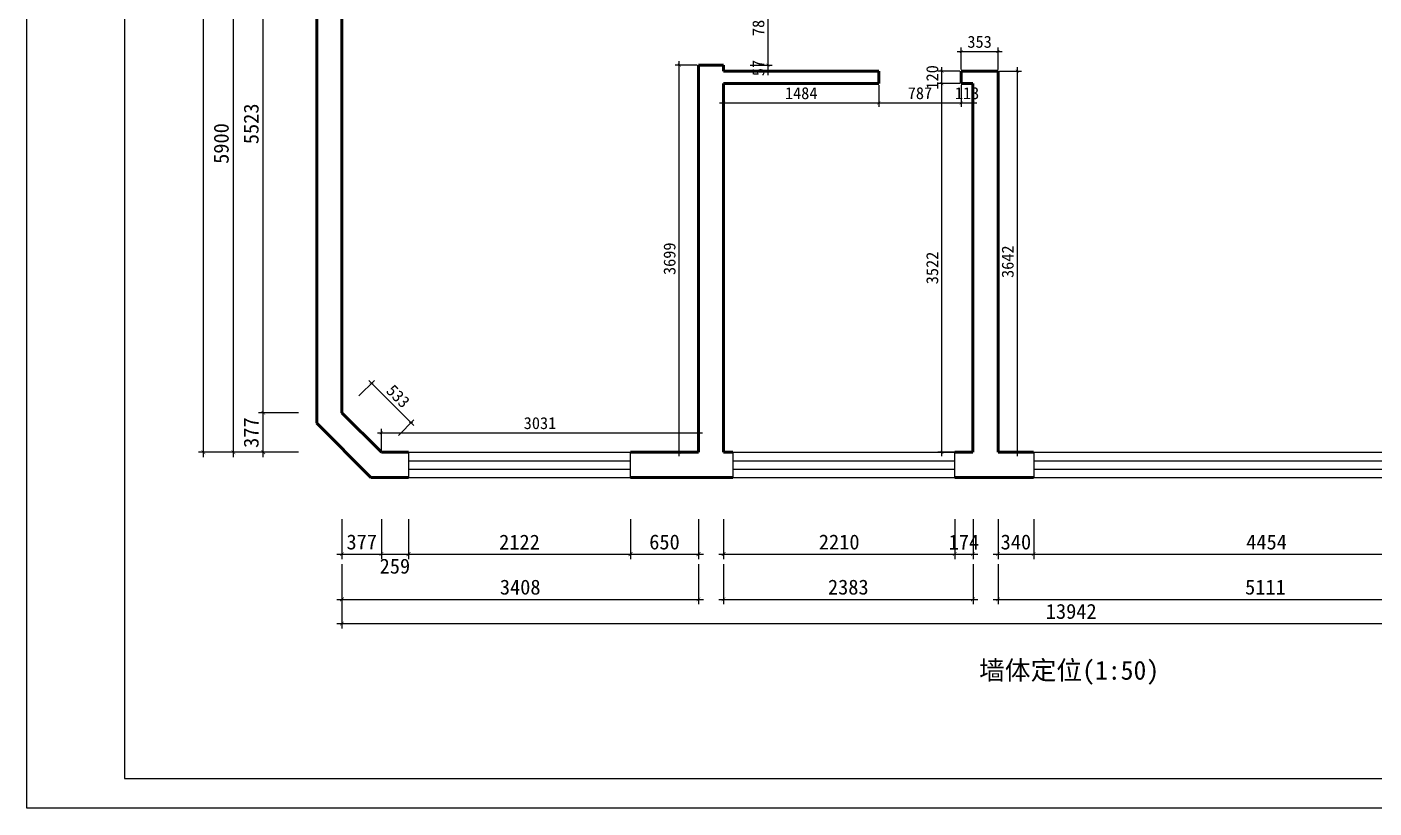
# Model space of a CAD drawing. Header units: millimetres. Extents: x 0 to 44000, y -21025 to -3421.
# Drawn here: x 0 to 12877, y -21025 to -13562 of the extents above; entities that cross this region are included whole.
import ezdxf

# ---------------------------------------------------------------- set-up
doc = ezdxf.new("R2010")
doc.units = ezdxf.units.MM
doc.layers.get('0').update_dxf_attribs({"lineweight": 13})
for name, color, linetype in [('00图框', 7, 'Continuous'), ('SH-尺寸标注', 32, 'Continuous'), ('图框', 4, 'Continuous')]:
    doc.layers.add(name, color=color, linetype=linetype)
for name, color, linetype, lineweight in [('BS-非承重墙', 7, 'Continuous', 50), ('DS-门窗', 7, 'Continuous', 13), ('SH-文字标注', 2, 'Continuous', 13)]:
    doc.layers.add(name, color=color, linetype=linetype, lineweight=lineweight)
doc.styles.get("Standard").update_dxf_attribs({"font": 'SimSun.ttf'})
doc.styles.add('T_12_2_SimSun', font='', dxfattribs={"height": 225.638169})
doc.styles.get('T_12_2_SimSun').set_extended_font_data('SimSun')
doc.dimstyles.new('D_16_1.5', dxfattribs={"dimtxt": 114.285719, "dimasz": 28.57143, "dimexe": 38.09524, "dimexo": 0, "dimgap": 0, "dimtad": 1, "dimdec": 0, "dimzin": 1, "dimdsep": 46, "dimtxsty": 'Standard', "dimblk": 'ARCHTICK', "dimcen": 0.09, "dimdle": 38.09524, "dimclrd": 252, "dimclre": 252, "dimclrt": 134, "dimadec": 0, "dimazin": 0, "dimtfac": 1, "dimtdec": 4, "dimtix": 1, "dimtmove": 2, "dimatfit": 3, "dimfxl": 171.428579, "dimfxlon": 1, "dimtolj": 1, "dimtzin": 0, "dimlwd": 9, "dimlwe": 9, "dimarcsym": 0})
doc.dimstyles.new('D_20_2.35', dxfattribs={"dimtxt": 142.857143, "dimasz": 35.714286, "dimexe": 47.619048, "dimexo": 0, "dimgap": 0, "dimtad": 1, "dimdec": 0, "dimzin": 1, "dimdsep": 46, "dimtxsty": 'Standard', "dimblk": 'ARCHTICK', "dimcen": 0.09, "dimdle": 47.619048, "dimclrd": 252, "dimclre": 252, "dimclrt": 134, "dimadec": 0, "dimazin": 0, "dimtfac": 1, "dimtdec": 4, "dimtix": 1, "dimtmove": 2, "dimatfit": 3, "dimfxl": 335.714273, "dimfxlon": 1, "dimtolj": 1, "dimtzin": 0, "dimlwd": 9, "dimlwe": 9, "dimarcsym": 0})

# ---------------------------------------------------------------- blocks, each defined once
blk = doc.blocks.new('_Frame133990009')
at = {"layer": '00图框', "color": 7, "linetype": 'Continuous', "ltscale": 2, "flags": 128}
for points in [[(-41435, -1581), (565, -1581), (565, -31281), (-41435, -31281), (-41435, -1581)], [(-39567, -30715), (-1, -30715), (-1, -2147), (-39567, -2147), (-39567, -30715)]]:
    blk.add_lwpolyline(points, dxfattribs=at)
blk = doc.blocks.new('WINDOW_12fede53e8cd83acec45c77d195fecce_aa54e5c732234c7ba73444be8ba03245')
at = {"layer": 'DS-门窗', "color": 60, "linetype": 'Continuous', "ltscale": 2}
for p, q in [((-4210, -4761), (-6332, -4761)), ((-6332, -4761), (-6332, -5001)), ((-4210, -5001), (-4210, -4761)), ((-6332, -4841), (-4210, -4841)), ((-6332, -4921), (-4210, -4921)), ((-6332, -5001), (-4210, -5001))]:
    blk.add_line(p, q, dxfattribs=at)
blk = doc.blocks.new('WINDOW_e1413c120b53c1950df82a14400b80ab_b535bfacd8ef4951a2f85ba55b7bd963')
at = {"layer": 'DS-门窗', "color": 60, "linetype": 'Continuous', "ltscale": 2}
for p, q in [((-1110, -4761), (-3232, -4761)), ((-3232, -4761), (-3232, -5001)), ((-1110, -5001), (-1110, -4761)), ((-3232, -4841), (-1110, -4841)), ((-3232, -4921), (-1110, -4921)), ((-3232, -5001), (-1110, -5001))]:
    blk.add_line(p, q, dxfattribs=at)
blk = doc.blocks.new('WINDOW_f08b9616612e8105601e8a974d0bf1fd_cf8b4997c4b54220b2e9c22817cf59b9')
at = {"layer": 'DS-门窗', "color": 60, "linetype": 'Continuous', "ltscale": 2}
for p, q in [((4097, -4761), (-356, -4761)), ((-356, -4761), (-356, -5001)), ((4097, -5001), (4097, -4761)), ((-356, -4841), (4097, -4841)), ((-356, -4921), (4097, -4921)), ((-356, -5001), (4097, -5001))]:
    blk.add_line(p, q, dxfattribs=at)
blk = doc.blocks.new('_ArchTick')
at = {"color": 0, "linetype": 'ByBlock', "const_width": 0.15}
blk.add_lwpolyline([(-0.5, -0.5), (0.5, 0.5)], dxfattribs=at)
blk = doc.blocks.new('*D174')
at = {"layer": 'Defpoints', "color": 0}
for p in [(1973, -11726), (2309, -11726), (2309, -17626)]:
    blk.add_point(p, dxfattribs=at)
at = {"layer": 'SH-尺寸标注', "color": 252, "linetype": 'Continuous', "lineweight": 9}
for p, q in [((1973, -17674), (1973, -11678)), ((2309, -11726), (1925, -11726)), ((2309, -17626), (1925, -17626))]:
    blk.add_line(p, q, dxfattribs=at)
at = {"layer": 'SH-尺寸标注', "color": 252, "lineweight": 9, "xscale": 35.71428581050463, "yscale": 35.71428581050463, "zscale": 35.71428581050463}
for p, rotation in [((1973, -11726), 90), ((1973, -17626), 270)]:
    blk.add_blockref('_ArchTick', p, dxfattribs=dict(at, rotation=rotation))
at = {"layer": 'SH-尺寸标注', "color": 134, "insert": (1858, -14676), "char_height": 142.9, "attachment_point": 5, "rotation": 90}
blk.add_mtext('\\A1;5900', dxfattribs=at)
blk = doc.blocks.new('*D167')
at = {"layer": 'Defpoints', "color": 0}
for p in [(3011, -18695), (6419, -18695), (6419, -19031)]:
    blk.add_point(p, dxfattribs=at)
at = {"layer": 'SH-尺寸标注', "color": 252, "linetype": 'Continuous', "lineweight": 9}
for p, q in [((3011, -18695), (3011, -19078)), ((6419, -18695), (6419, -19078)), ((2963, -19031), (6467, -19031))]:
    blk.add_line(p, q, dxfattribs=at)
at = {"layer": 'SH-尺寸标注', "color": 252, "lineweight": 9, "xscale": 35.71428581050463, "yscale": 35.71428581050463, "zscale": 35.71428581050463, "rotation": 180}
blk.add_blockref('_ArchTick', (3011, -19031), dxfattribs=at)
at = {"layer": 'SH-尺寸标注', "color": 252, "lineweight": 9, "xscale": 35.71428581050463, "yscale": 35.71428581050463, "zscale": 35.71428581050463}
blk.add_blockref('_ArchTick', (6419, -19031), dxfattribs=at)
at = {"layer": 'SH-尺寸标注', "color": 134, "insert": (4715, -18915), "char_height": 142.9, "attachment_point": 5}
blk.add_mtext('\\A1;3408', dxfattribs=at)
blk = doc.blocks.new('*D166')
at = {"layer": 'Defpoints', "color": 0}
for p in [(6659, -18695), (9043, -18695), (9043, -19031)]:
    blk.add_point(p, dxfattribs=at)
at = {"layer": 'SH-尺寸标注', "color": 252, "linetype": 'Continuous', "lineweight": 9}
for p, q in [((6659, -18695), (6659, -19078)), ((9043, -18695), (9043, -19078)), ((6612, -19031), (9090, -19031))]:
    blk.add_line(p, q, dxfattribs=at)
at = {"layer": 'SH-尺寸标注', "color": 252, "lineweight": 9, "xscale": 35.71428581050463, "yscale": 35.71428581050463, "zscale": 35.71428581050463, "rotation": 180}
blk.add_blockref('_ArchTick', (6659, -19031), dxfattribs=at)
at = {"layer": 'SH-尺寸标注', "color": 252, "lineweight": 9, "xscale": 35.71428581050463, "yscale": 35.71428581050463, "zscale": 35.71428581050463}
blk.add_blockref('_ArchTick', (9043, -19031), dxfattribs=at)
at = {"layer": 'SH-尺寸标注', "color": 134, "insert": (7851, -18915), "char_height": 142.9, "attachment_point": 5}
blk.add_mtext('\\A1;2383', dxfattribs=at)
blk = doc.blocks.new('*D165')
at = {"layer": 'Defpoints', "color": 0}
for p in [(9283, -18695), (14394, -18695), (14394, -19031)]:
    blk.add_point(p, dxfattribs=at)
at = {"layer": 'SH-尺寸标注', "color": 252, "linetype": 'Continuous', "lineweight": 9}
for p, q in [((9283, -18695), (9283, -19078)), ((14394, -18695), (14394, -19078)), ((9235, -19031), (14442, -19031))]:
    blk.add_line(p, q, dxfattribs=at)
at = {"layer": 'SH-尺寸标注', "color": 252, "lineweight": 9, "xscale": 35.71428581050463, "yscale": 35.71428581050463, "zscale": 35.71428581050463, "rotation": 180}
blk.add_blockref('_ArchTick', (9283, -19031), dxfattribs=at)
at = {"layer": 'SH-尺寸标注', "color": 252, "lineweight": 9, "xscale": 35.71428581050463, "yscale": 35.71428581050463, "zscale": 35.71428581050463}
blk.add_blockref('_ArchTick', (14394, -19031), dxfattribs=at)
at = {"layer": 'SH-尺寸标注', "color": 134, "insert": (11838, -18915), "char_height": 142.9, "attachment_point": 5}
blk.add_mtext('\\A1;5111', dxfattribs=at)
blk = doc.blocks.new('*D157')
at = {"layer": 'Defpoints', "color": 0}
for p in [(3011, -18927), (16953, -18927), (16953, -19263)]:
    blk.add_point(p, dxfattribs=at)
at = {"layer": 'SH-尺寸标注', "color": 252, "linetype": 'Continuous', "lineweight": 9}
for p, q in [((3011, -18927), (3011, -19310)), ((16953, -18927), (16953, -19310)), ((2963, -19263), (17001, -19263))]:
    blk.add_line(p, q, dxfattribs=at)
at = {"layer": 'SH-尺寸标注', "color": 252, "lineweight": 9, "xscale": 35.71428581050463, "yscale": 35.71428581050463, "zscale": 35.71428581050463, "rotation": 180}
blk.add_blockref('_ArchTick', (3011, -19263), dxfattribs=at)
at = {"layer": 'SH-尺寸标注', "color": 252, "lineweight": 9, "xscale": 35.71428581050463, "yscale": 35.71428581050463, "zscale": 35.71428581050463}
blk.add_blockref('_ArchTick', (16953, -19263), dxfattribs=at)
at = {"layer": 'SH-尺寸标注', "color": 134, "insert": (9982, -19147), "char_height": 142.9, "attachment_point": 5}
blk.add_mtext('\\A1;13942', dxfattribs=at)
blk = doc.blocks.new('*D155')
at = {"layer": 'Defpoints', "color": 0}
for p in [(1687, -8393), (2022, -8393), (2022, -17626)]:
    blk.add_point(p, dxfattribs=at)
at = {"layer": 'SH-尺寸标注', "color": 252, "linetype": 'Continuous', "lineweight": 9}
for p, q in [((1687, -17674), (1687, -8345)), ((2022, -8393), (1639, -8393)), ((2022, -17626), (1639, -17626))]:
    blk.add_line(p, q, dxfattribs=at)
at = {"layer": 'SH-尺寸标注', "color": 252, "lineweight": 9, "xscale": 35.71428581050463, "yscale": 35.71428581050463, "zscale": 35.71428581050463}
for p, rotation in [((1687, -8393), 90), ((1687, -17626), 270)]:
    blk.add_blockref('_ArchTick', p, dxfattribs=dict(at, rotation=rotation))
at = {"layer": 'SH-尺寸标注', "color": 134, "insert": (1571, -13010), "char_height": 142.9, "attachment_point": 5, "rotation": 90}
blk.add_mtext('\\A1;9234', dxfattribs=at)
blk = doc.blocks.new('*D153')
at = {"layer": 'Defpoints', "color": 0}
for p in [(3294, -16966), (3173, -17087), (3550, -17465)]:
    blk.add_point(p, dxfattribs=at)
at = {"layer": 'SH-尺寸标注', "color": 252, "linetype": 'Continuous', "lineweight": 9}
for p, q in [((3173, -17087), (3321, -16939)), ((3698, -17370), (3267, -16939)), ((3550, -17465), (3698, -17316))]:
    blk.add_line(p, q, dxfattribs=at)
at = {"layer": 'SH-尺寸标注', "color": 252, "lineweight": 9, "xscale": 28.57142986910685, "yscale": 28.57142986910685, "zscale": 28.57142986910685}
for p, rotation in [((3294, -16966), 135), ((3671, -17343), 315)]:
    blk.add_blockref('_ArchTick', p, dxfattribs=dict(at, rotation=rotation))
at = {"layer": 'SH-尺寸标注', "color": 134, "insert": (3548, -17090), "char_height": 114.3, "attachment_point": 5, "rotation": 315}
blk.add_mtext('\\A1;533', dxfattribs=at)
blk = doc.blocks.new('*D144')
at = {"layer": 'Defpoints', "color": 0}
for p in [(6659, -14117), (8143, -14117), (8143, -14288)]:
    blk.add_point(p, dxfattribs=at)
at = {"layer": 'SH-尺寸标注', "color": 252, "linetype": 'Continuous', "lineweight": 9}
for p, q in [((6659, -14117), (6659, -14326)), ((8143, -14117), (8143, -14326)), ((6621, -14288), (8181, -14288))]:
    blk.add_line(p, q, dxfattribs=at)
at = {"layer": 'SH-尺寸标注', "color": 252, "lineweight": 9, "xscale": 28.57142986910685, "yscale": 28.57142986910685, "zscale": 28.57142986910685, "rotation": 180}
blk.add_blockref('_ArchTick', (6659, -14288), dxfattribs=at)
at = {"layer": 'SH-尺寸标注', "color": 252, "lineweight": 9, "xscale": 28.57142986910685, "yscale": 28.57142986910685, "zscale": 28.57142986910685}
blk.add_blockref('_ArchTick', (8143, -14288), dxfattribs=at)
at = {"layer": 'SH-尺寸标注', "color": 134, "insert": (7401, -14196), "char_height": 114.3, "attachment_point": 5}
blk.add_mtext('\\A1;1484', dxfattribs=at)
blk = doc.blocks.new('*D143')
at = {"layer": 'Defpoints', "color": 0}
for p in [(8143, -14117), (8930, -14117), (8930, -14288)]:
    blk.add_point(p, dxfattribs=at)
at = {"layer": 'SH-尺寸标注', "color": 252, "linetype": 'Continuous', "lineweight": 9}
for p, q in [((8143, -14117), (8143, -14326)), ((8930, -14117), (8930, -14326)), ((8105, -14288), (8968, -14288))]:
    blk.add_line(p, q, dxfattribs=at)
at = {"layer": 'SH-尺寸标注', "color": 252, "lineweight": 9, "xscale": 28.57142986910685, "yscale": 28.57142986910685, "zscale": 28.57142986910685, "rotation": 180}
blk.add_blockref('_ArchTick', (8143, -14288), dxfattribs=at)
at = {"layer": 'SH-尺寸标注', "color": 252, "lineweight": 9, "xscale": 28.57142986910685, "yscale": 28.57142986910685, "zscale": 28.57142986910685}
blk.add_blockref('_ArchTick', (8930, -14288), dxfattribs=at)
at = {"layer": 'SH-尺寸标注', "color": 134, "insert": (8536, -14196), "char_height": 114.3, "attachment_point": 5}
blk.add_mtext('\\A1;787', dxfattribs=at)
blk = doc.blocks.new('*D142')
at = {"layer": 'Defpoints', "color": 0}
for p in [(8930, -14117), (9043, -14117), (9043, -14288)]:
    blk.add_point(p, dxfattribs=at)
at = {"layer": 'SH-尺寸标注', "color": 252, "linetype": 'Continuous', "lineweight": 9}
for p, q in [((8930, -14117), (8930, -14326)), ((9043, -14117), (9043, -14326)), ((8892, -14288), (9081, -14288))]:
    blk.add_line(p, q, dxfattribs=at)
at = {"layer": 'SH-尺寸标注', "color": 252, "lineweight": 9, "xscale": 28.57142986910685, "yscale": 28.57142986910685, "zscale": 28.57142986910685, "rotation": 180}
blk.add_blockref('_ArchTick', (8930, -14288), dxfattribs=at)
at = {"layer": 'SH-尺寸标注', "color": 252, "lineweight": 9, "xscale": 28.57142986910685, "yscale": 28.57142986910685, "zscale": 28.57142986910685}
blk.add_blockref('_ArchTick', (9043, -14288), dxfattribs=at)
at = {"layer": 'SH-尺寸标注', "color": 134, "insert": (8986, -14196), "char_height": 114.3, "attachment_point": 5}
blk.add_mtext('\\A1;113', dxfattribs=at)
blk = doc.blocks.new('*D137')
at = {"layer": 'Defpoints', "color": 0}
for p in [(9283, -13797), (8930, -13968), (9283, -13968)]:
    blk.add_point(p, dxfattribs=at)
at = {"layer": 'SH-尺寸标注', "color": 252, "linetype": 'Continuous', "lineweight": 9}
for p, q in [((8930, -13968), (8930, -13759)), ((9283, -13968), (9283, -13759)), ((8892, -13797), (9321, -13797))]:
    blk.add_line(p, q, dxfattribs=at)
at = {"layer": 'SH-尺寸标注', "color": 252, "lineweight": 9, "xscale": 28.57142986910685, "yscale": 28.57142986910685, "zscale": 28.57142986910685, "rotation": 180}
blk.add_blockref('_ArchTick', (8930, -13797), dxfattribs=at)
at = {"layer": 'SH-尺寸标注', "color": 252, "lineweight": 9, "xscale": 28.57142986910685, "yscale": 28.57142986910685, "zscale": 28.57142986910685}
blk.add_blockref('_ArchTick', (9283, -13797), dxfattribs=at)
at = {"layer": 'SH-尺寸标注', "color": 134, "insert": (9106, -13705), "char_height": 114.3, "attachment_point": 5}
blk.add_mtext('\\A1;353', dxfattribs=at)
blk = doc.blocks.new('*D124')
at = {"layer": 'Defpoints', "color": 0}
for p in [(6419, -17440), (3388, -17611), (6419, -17611)]:
    blk.add_point(p, dxfattribs=at)
at = {"layer": 'SH-尺寸标注', "color": 252, "linetype": 'Continuous', "lineweight": 9}
for p, q in [((3350, -17440), (6457, -17440)), ((3388, -17611), (3388, -17402)), ((6419, -17611), (6419, -17402))]:
    blk.add_line(p, q, dxfattribs=at)
at = {"layer": 'SH-尺寸标注', "color": 252, "lineweight": 9, "xscale": 28.57142986910685, "yscale": 28.57142986910685, "zscale": 28.57142986910685, "rotation": 180}
blk.add_blockref('_ArchTick', (3388, -17440), dxfattribs=at)
at = {"layer": 'SH-尺寸标注', "color": 252, "lineweight": 9, "xscale": 28.57142986910685, "yscale": 28.57142986910685, "zscale": 28.57142986910685}
blk.add_blockref('_ArchTick', (6419, -17440), dxfattribs=at)
at = {"layer": 'SH-尺寸标注', "color": 134, "insert": (4904, -17348), "char_height": 114.3, "attachment_point": 5}
blk.add_mtext('\\A1;3031', dxfattribs=at)
blk = doc.blocks.new('*D113')
at = {"layer": 'Defpoints', "color": 0}
for p in [(8746, -14104), (8917, -14104), (8917, -17626)]:
    blk.add_point(p, dxfattribs=at)
at = {"layer": 'SH-尺寸标注', "color": 252, "linetype": 'Continuous', "lineweight": 9}
for p, q in [((8917, -14104), (8708, -14104)), ((8746, -17664), (8746, -14066)), ((8917, -17626), (8708, -17626))]:
    blk.add_line(p, q, dxfattribs=at)
at = {"layer": 'SH-尺寸标注', "color": 252, "lineweight": 9, "xscale": 28.57142986910685, "yscale": 28.57142986910685, "zscale": 28.57142986910685}
for p, rotation in [((8746, -14104), 90), ((8746, -17626), 270)]:
    blk.add_blockref('_ArchTick', p, dxfattribs=dict(at, rotation=rotation))
at = {"layer": 'SH-尺寸标注', "color": 134, "insert": (8654, -15865), "char_height": 114.3, "attachment_point": 5, "rotation": 90}
blk.add_mtext('\\A1;3522', dxfattribs=at)
blk = doc.blocks.new('*D112')
at = {"layer": 'Defpoints', "color": 0}
for p in [(8746, -13984), (8917, -13984), (8917, -14104)]:
    blk.add_point(p, dxfattribs=at)
at = {"layer": 'SH-尺寸标注', "color": 252, "linetype": 'Continuous', "lineweight": 9}
for p, q in [((8917, -13984), (8708, -13984)), ((8746, -14142), (8746, -13946)), ((8917, -14104), (8708, -14104))]:
    blk.add_line(p, q, dxfattribs=at)
at = {"layer": 'SH-尺寸标注', "color": 252, "lineweight": 9, "xscale": 28.57142986910685, "yscale": 28.57142986910685, "zscale": 28.57142986910685}
for p, rotation in [((8746, -13984), 90), ((8746, -14104), 270)]:
    blk.add_blockref('_ArchTick', p, dxfattribs=dict(at, rotation=rotation))
at = {"layer": 'SH-尺寸标注', "color": 134, "insert": (8654, -14044), "char_height": 114.3, "attachment_point": 5, "rotation": 90}
blk.add_mtext('\\A1;120', dxfattribs=at)
blk = doc.blocks.new('*D111')
at = {"layer": 'Defpoints', "color": 0}
for p in [(6913, -13927), (6913, -13984), (7084, -13927)]:
    blk.add_point(p, dxfattribs=at)
at = {"layer": 'SH-尺寸标注', "color": 252, "linetype": 'Continuous', "lineweight": 9}
for p, q in [((7084, -14022), (7084, -13889)), ((6913, -13927), (7122, -13927)), ((6913, -13984), (7122, -13984))]:
    blk.add_line(p, q, dxfattribs=at)
at = {"layer": 'SH-尺寸标注', "color": 252, "lineweight": 9, "xscale": 28.57142986910685, "yscale": 28.57142986910685, "zscale": 28.57142986910685}
for p, rotation in [((7084, -13927), 90), ((7084, -13984), 270)]:
    blk.add_blockref('_ArchTick', p, dxfattribs=dict(at, rotation=rotation))
at = {"layer": 'SH-尺寸标注', "color": 134, "insert": (6992, -13955), "char_height": 114.3, "attachment_point": 5, "rotation": 90}
blk.add_mtext('\\A1;57', dxfattribs=at)
blk = doc.blocks.new('*D110')
at = {"layer": 'Defpoints', "color": 0}
for p in [(6913, -13140), (7084, -13140), (6913, -13927)]:
    blk.add_point(p, dxfattribs=at)
at = {"layer": 'SH-尺寸标注', "color": 252, "linetype": 'Continuous', "lineweight": 9}
for p, q in [((7084, -13965), (7084, -13102)), ((6913, -13140), (7122, -13140)), ((6913, -13927), (7122, -13927))]:
    blk.add_line(p, q, dxfattribs=at)
at = {"layer": 'SH-尺寸标注', "color": 252, "lineweight": 9, "xscale": 28.57142986910685, "yscale": 28.57142986910685, "zscale": 28.57142986910685}
for p, rotation in [((7084, -13140), 90), ((7084, -13927), 270)]:
    blk.add_blockref('_ArchTick', p, dxfattribs=dict(at, rotation=rotation))
at = {"layer": 'SH-尺寸标注', "color": 134, "insert": (6992, -13533), "char_height": 114.3, "attachment_point": 5, "rotation": 90}
blk.add_mtext('\\A1;787', dxfattribs=at)
blk = doc.blocks.new('*D109')
at = {"layer": 'Defpoints', "color": 0}
for p in [(6235, -13927), (6406, -13927), (6406, -17626)]:
    blk.add_point(p, dxfattribs=at)
at = {"layer": 'SH-尺寸标注', "color": 252, "linetype": 'Continuous', "lineweight": 9}
for p, q in [((6235, -17664), (6235, -13889)), ((6406, -13927), (6197, -13927)), ((6406, -17626), (6197, -17626))]:
    blk.add_line(p, q, dxfattribs=at)
at = {"layer": 'SH-尺寸标注', "color": 252, "lineweight": 9, "xscale": 28.57142986910685, "yscale": 28.57142986910685, "zscale": 28.57142986910685}
for p, rotation in [((6235, -13927), 90), ((6235, -17626), 270)]:
    blk.add_blockref('_ArchTick', p, dxfattribs=dict(at, rotation=rotation))
at = {"layer": 'SH-尺寸标注', "color": 134, "insert": (6143, -15777), "char_height": 114.3, "attachment_point": 5, "rotation": 90}
blk.add_mtext('\\A1;3699', dxfattribs=at)
blk = doc.blocks.new('*D100')
at = {"layer": 'Defpoints', "color": 0}
for p in [(9295, -13984), (9467, -13984), (9295, -17626)]:
    blk.add_point(p, dxfattribs=at)
at = {"layer": 'SH-尺寸标注', "color": 252, "linetype": 'Continuous', "lineweight": 9}
for p, q in [((9295, -13984), (9505, -13984)), ((9467, -17664), (9467, -13946)), ((9295, -17626), (9505, -17626))]:
    blk.add_line(p, q, dxfattribs=at)
at = {"layer": 'SH-尺寸标注', "color": 252, "lineweight": 9, "xscale": 28.57142986910685, "yscale": 28.57142986910685, "zscale": 28.57142986910685}
for p, rotation in [((9467, -13984), 90), ((9467, -17626), 270)]:
    blk.add_blockref('_ArchTick', p, dxfattribs=dict(at, rotation=rotation))
at = {"layer": 'SH-尺寸标注', "color": 134, "insert": (9375, -15805), "char_height": 114.3, "attachment_point": 5, "rotation": 90}
blk.add_mtext('\\A1;3642', dxfattribs=at)
blk = doc.blocks.new('*D94')
at = {"layer": 'Defpoints', "color": 0}
for p in [(3011, -18264), (3388, -18264), (3388, -18599)]:
    blk.add_point(p, dxfattribs=at)
at = {"layer": 'SH-尺寸标注', "color": 252, "linetype": 'Continuous', "lineweight": 9}
for p, q in [((3011, -18264), (3011, -18647)), ((3388, -18264), (3388, -18647)), ((2963, -18599), (3436, -18599))]:
    blk.add_line(p, q, dxfattribs=at)
at = {"layer": 'SH-尺寸标注', "color": 252, "lineweight": 9, "xscale": 35.71428581050463, "yscale": 35.71428581050463, "zscale": 35.71428581050463, "rotation": 180}
blk.add_blockref('_ArchTick', (3011, -18599), dxfattribs=at)
at = {"layer": 'SH-尺寸标注', "color": 252, "lineweight": 9, "xscale": 35.71428581050463, "yscale": 35.71428581050463, "zscale": 35.71428581050463}
blk.add_blockref('_ArchTick', (3388, -18599), dxfattribs=at)
at = {"layer": 'SH-尺寸标注', "color": 134, "insert": (3200, -18484), "char_height": 142.9, "attachment_point": 5}
blk.add_mtext('\\A1;377', dxfattribs=at)
blk = doc.blocks.new('*D93')
at = {"layer": 'Defpoints', "color": 0}
for p in [(3388, -18264), (3647, -18264), (3647, -18599)]:
    blk.add_point(p, dxfattribs=at)
at = {"layer": 'SH-尺寸标注', "color": 252, "linetype": 'Continuous', "lineweight": 9}
for p, q in [((3388, -18264), (3388, -18647)), ((3647, -18264), (3647, -18647)), ((3341, -18599), (3694, -18599))]:
    blk.add_line(p, q, dxfattribs=at)
at = {"layer": 'SH-尺寸标注', "color": 252, "lineweight": 9, "xscale": 35.71428581050463, "yscale": 35.71428581050463, "zscale": 35.71428581050463, "rotation": 180}
blk.add_blockref('_ArchTick', (3388, -18599), dxfattribs=at)
at = {"layer": 'SH-尺寸标注', "color": 252, "lineweight": 9, "xscale": 35.71428581050463, "yscale": 35.71428581050463, "zscale": 35.71428581050463}
blk.add_blockref('_ArchTick', (3647, -18599), dxfattribs=at)
at = {"layer": 'SH-尺寸标注', "color": 134, "insert": (3517, -18715), "char_height": 142.9, "attachment_point": 5}
blk.add_mtext('\\A1;259', dxfattribs=at)
blk = doc.blocks.new('*D92')
at = {"layer": 'Defpoints', "color": 0}
for p in [(3647, -18264), (5769, -18264), (5769, -18599)]:
    blk.add_point(p, dxfattribs=at)
at = {"layer": 'SH-尺寸标注', "color": 252, "linetype": 'Continuous', "lineweight": 9}
for p, q in [((3647, -18264), (3647, -18647)), ((5769, -18264), (5769, -18647)), ((3599, -18599), (5817, -18599))]:
    blk.add_line(p, q, dxfattribs=at)
at = {"layer": 'SH-尺寸标注', "color": 252, "lineweight": 9, "xscale": 35.71428581050463, "yscale": 35.71428581050463, "zscale": 35.71428581050463, "rotation": 180}
blk.add_blockref('_ArchTick', (3647, -18599), dxfattribs=at)
at = {"layer": 'SH-尺寸标注', "color": 252, "lineweight": 9, "xscale": 35.71428581050463, "yscale": 35.71428581050463, "zscale": 35.71428581050463}
blk.add_blockref('_ArchTick', (5769, -18599), dxfattribs=at)
at = {"layer": 'SH-尺寸标注', "color": 134, "insert": (4708, -18484), "char_height": 142.9, "attachment_point": 5}
blk.add_mtext('\\A1;2122', dxfattribs=at)
blk = doc.blocks.new('*D91')
at = {"layer": 'Defpoints', "color": 0}
for p in [(5769, -18264), (6419, -18264), (6419, -18599)]:
    blk.add_point(p, dxfattribs=at)
at = {"layer": 'SH-尺寸标注', "color": 252, "linetype": 'Continuous', "lineweight": 9}
for p, q in [((5769, -18264), (5769, -18647)), ((6419, -18264), (6419, -18647)), ((5721, -18599), (6467, -18599))]:
    blk.add_line(p, q, dxfattribs=at)
at = {"layer": 'SH-尺寸标注', "color": 252, "lineweight": 9, "xscale": 35.71428581050463, "yscale": 35.71428581050463, "zscale": 35.71428581050463, "rotation": 180}
blk.add_blockref('_ArchTick', (5769, -18599), dxfattribs=at)
at = {"layer": 'SH-尺寸标注', "color": 252, "lineweight": 9, "xscale": 35.71428581050463, "yscale": 35.71428581050463, "zscale": 35.71428581050463}
blk.add_blockref('_ArchTick', (6419, -18599), dxfattribs=at)
at = {"layer": 'SH-尺寸标注', "color": 134, "insert": (6094, -18484), "char_height": 142.9, "attachment_point": 5}
blk.add_mtext('\\A1;650', dxfattribs=at)
blk = doc.blocks.new('*D90')
at = {"layer": 'Defpoints', "color": 0}
for p in [(6659, -18264), (8869, -18264), (8869, -18599)]:
    blk.add_point(p, dxfattribs=at)
at = {"layer": 'SH-尺寸标注', "color": 252, "linetype": 'Continuous', "lineweight": 9}
for p, q in [((6659, -18264), (6659, -18647)), ((8869, -18264), (8869, -18647)), ((6612, -18599), (8917, -18599))]:
    blk.add_line(p, q, dxfattribs=at)
at = {"layer": 'SH-尺寸标注', "color": 252, "lineweight": 9, "xscale": 35.71428581050463, "yscale": 35.71428581050463, "zscale": 35.71428581050463, "rotation": 180}
blk.add_blockref('_ArchTick', (6659, -18599), dxfattribs=at)
at = {"layer": 'SH-尺寸标注', "color": 252, "lineweight": 9, "xscale": 35.71428581050463, "yscale": 35.71428581050463, "zscale": 35.71428581050463}
blk.add_blockref('_ArchTick', (8869, -18599), dxfattribs=at)
at = {"layer": 'SH-尺寸标注', "color": 134, "insert": (7764, -18484), "char_height": 142.9, "attachment_point": 5}
blk.add_mtext('\\A1;2210', dxfattribs=at)
blk = doc.blocks.new('*D89')
at = {"layer": 'Defpoints', "color": 0}
for p in [(8869, -18264), (9043, -18264), (9043, -18599)]:
    blk.add_point(p, dxfattribs=at)
at = {"layer": 'SH-尺寸标注', "color": 252, "linetype": 'Continuous', "lineweight": 9}
for p, q in [((8869, -18264), (8869, -18647)), ((9043, -18264), (9043, -18647)), ((8821, -18599), (9090, -18599))]:
    blk.add_line(p, q, dxfattribs=at)
at = {"layer": 'SH-尺寸标注', "color": 252, "lineweight": 9, "xscale": 35.71428581050463, "yscale": 35.71428581050463, "zscale": 35.71428581050463, "rotation": 180}
blk.add_blockref('_ArchTick', (8869, -18599), dxfattribs=at)
at = {"layer": 'SH-尺寸标注', "color": 252, "lineweight": 9, "xscale": 35.71428581050463, "yscale": 35.71428581050463, "zscale": 35.71428581050463}
blk.add_blockref('_ArchTick', (9043, -18599), dxfattribs=at)
at = {"layer": 'SH-尺寸标注', "color": 134, "insert": (8956, -18484), "char_height": 142.9, "attachment_point": 5}
blk.add_mtext('\\A1;174', dxfattribs=at)
blk = doc.blocks.new('*D88')
at = {"layer": 'Defpoints', "color": 0}
for p in [(9283, -18264), (9623, -18264), (9623, -18599)]:
    blk.add_point(p, dxfattribs=at)
at = {"layer": 'SH-尺寸标注', "color": 252, "linetype": 'Continuous', "lineweight": 9}
for p, q in [((9283, -18264), (9283, -18647)), ((9623, -18264), (9623, -18647)), ((9235, -18599), (9670, -18599))]:
    blk.add_line(p, q, dxfattribs=at)
at = {"layer": 'SH-尺寸标注', "color": 252, "lineweight": 9, "xscale": 35.71428581050463, "yscale": 35.71428581050463, "zscale": 35.71428581050463, "rotation": 180}
blk.add_blockref('_ArchTick', (9283, -18599), dxfattribs=at)
at = {"layer": 'SH-尺寸标注', "color": 252, "lineweight": 9, "xscale": 35.71428581050463, "yscale": 35.71428581050463, "zscale": 35.71428581050463}
blk.add_blockref('_ArchTick', (9623, -18599), dxfattribs=at)
at = {"layer": 'SH-尺寸标注', "color": 134, "insert": (9453, -18484), "char_height": 142.9, "attachment_point": 5}
blk.add_mtext('\\A1;340', dxfattribs=at)
blk = doc.blocks.new('*D87')
at = {"layer": 'Defpoints', "color": 0}
for p in [(9623, -18264), (14076, -18264), (14076, -18599)]:
    blk.add_point(p, dxfattribs=at)
at = {"layer": 'SH-尺寸标注', "color": 252, "linetype": 'Continuous', "lineweight": 9}
for p, q in [((9623, -18264), (9623, -18647)), ((14076, -18264), (14076, -18647)), ((9575, -18599), (14124, -18599))]:
    blk.add_line(p, q, dxfattribs=at)
at = {"layer": 'SH-尺寸标注', "color": 252, "lineweight": 9, "xscale": 35.71428581050463, "yscale": 35.71428581050463, "zscale": 35.71428581050463, "rotation": 180}
blk.add_blockref('_ArchTick', (9623, -18599), dxfattribs=at)
at = {"layer": 'SH-尺寸标注', "color": 252, "lineweight": 9, "xscale": 35.71428581050463, "yscale": 35.71428581050463, "zscale": 35.71428581050463}
blk.add_blockref('_ArchTick', (14076, -18599), dxfattribs=at)
at = {"layer": 'SH-尺寸标注', "color": 134, "insert": (11849, -18484), "char_height": 142.9, "attachment_point": 5}
blk.add_mtext('\\A1;4454', dxfattribs=at)
blk = doc.blocks.new('*D66')
at = {"layer": 'Defpoints', "color": 0}
for p in [(2259, -17249), (2595, -17249), (2595, -17626)]:
    blk.add_point(p, dxfattribs=at)
at = {"layer": 'SH-尺寸标注', "color": 252, "linetype": 'Continuous', "lineweight": 9}
for p, q in [((2595, -17249), (2212, -17249)), ((2259, -17674), (2259, -17201)), ((2595, -17626), (2212, -17626))]:
    blk.add_line(p, q, dxfattribs=at)
at = {"layer": 'SH-尺寸标注', "color": 252, "lineweight": 9, "xscale": 35.71428581050463, "yscale": 35.71428581050463, "zscale": 35.71428581050463}
for p, rotation in [((2259, -17249), 90), ((2259, -17626), 270)]:
    blk.add_blockref('_ArchTick', p, dxfattribs=dict(at, rotation=rotation))
at = {"layer": 'SH-尺寸标注', "color": 134, "insert": (2144, -17438), "char_height": 142.9, "attachment_point": 5, "rotation": 90}
blk.add_mtext('\\A1;377', dxfattribs=at)
blk = doc.blocks.new('*D65')
at = {"layer": 'Defpoints', "color": 0}
for p in [(2259, -11726), (2595, -11726), (2595, -17249)]:
    blk.add_point(p, dxfattribs=at)
at = {"layer": 'SH-尺寸标注', "color": 252, "linetype": 'Continuous', "lineweight": 9}
for p, q in [((2259, -17297), (2259, -11678)), ((2595, -11726), (2212, -11726)), ((2595, -17249), (2212, -17249))]:
    blk.add_line(p, q, dxfattribs=at)
at = {"layer": 'SH-尺寸标注', "color": 252, "lineweight": 9, "xscale": 35.71428581050463, "yscale": 35.71428581050463, "zscale": 35.71428581050463}
for p, rotation in [((2259, -11726), 90), ((2259, -17249), 270)]:
    blk.add_blockref('_ArchTick', p, dxfattribs=dict(at, rotation=rotation))
at = {"layer": 'SH-尺寸标注', "color": 134, "insert": (2144, -14488), "char_height": 142.9, "attachment_point": 5, "rotation": 90}
blk.add_mtext('\\A1;5523', dxfattribs=at)

msp = doc.modelspace()

# ---------------------------------------------------------------- linework, layer by layer
at = {"layer": 'BS-非承重墙', "color": 7, "linetype": 'Continuous', "ltscale": 2}
for p, q in [((2770.9, -11606), (2770.9, -17348.5)), ((3010.9, -17249.1), (3010.9, -11726)), ((6419.4, -13927), (6419.4, -13984)), ((6659.4, -13927), (6419.4, -13927)), ((6419.4, -13984), (6419.4, -17626.3)), ((6659.4, -13984), (6659.4, -13927)), ((8142.9, -13984), (6659.4, -13984)), ((8142.9, -14104), (8142.9, -13984)), ((8930, -13984), (8930, -14104)), ((9042.6, -13984), (8930, -13984)), ((9282.6, -13984), (9042.6, -13984)), ((9282.6, -17626.3), (9282.6, -13984)), ((6659.4, -17626.3), (6659.4, -14104)), ((6659.4, -14104), (8142.9, -14104)), ((8930, -14104), (9042.6, -14104)), ((9042.6, -14104), (9042.6, -17626.3)), ((3388.2, -17626.3), (3010.9, -17249.1)), ((2770.9, -17348.5), (3288.7, -17866.3)), ((3646.8, -17626.3), (3388.2, -17626.3)), ((6419.4, -17626.3), (5768.9, -17626.3)), ((6746.8, -17626.3), (6659.4, -17626.3)), ((9042.6, -17626.3), (8868.9, -17626.3)), ((9622.6, -17626.3), (9282.6, -17626.3)), ((3288.7, -17866.3), (3646.8, -17866.3)), ((5768.9, -17866.3), (6419.4, -17866.3)), ((6419.4, -17866.3), (6659.4, -17866.3)), ((6659.4, -17866.3), (6746.8, -17866.3)), ((8868.9, -17866.3), (9042.6, -17866.3)), ((9042.6, -17866.3), (9622.6, -17866.3))]:
    msp.add_line(p, q, dxfattribs=at)

# ---------------------------------------------------------------- block references
at = {"layer": 'DS-门窗', "color": 7}
for name in ['WINDOW_12fede53e8cd83acec45c77d195fecce_aa54e5c732234c7ba73444be8ba03245', 'WINDOW_e1413c120b53c1950df82a14400b80ab_b535bfacd8ef4951a2f85ba55b7bd963', 'WINDOW_f08b9616612e8105601e8a974d0bf1fd_cf8b4997c4b54220b2e9c22817cf59b9']:
    msp.add_blockref(name, (9978.9, -12865.6), dxfattribs=at)
at = {"layer": '图框', "color": 7, "xscale": 0.5, "yscale": 0.5}
msp.add_blockref('_Frame133990009', (20717.5, -5384.5), dxfattribs=at)

# ---------------------------------------------------------------- texts
at = {"layer": 'SH-文字标注', "color": 7, "insert": (9961.9, -19732.7), "char_height": 180.51, "attachment_point": 5, "line_spacing_factor": 0.8, "style": 'T_12_2_SimSun'}
msp.add_mtext('墙体定位(1:50)', dxfattribs=at)

# ---------------------------------------------------------------- dimensions: what is measured, and where the dimension line sits
at = {"layer": 'SH-尺寸标注', "color": 252, "linetype": 'Continuous'}
for base, p1, p2, angle, dimstyle, picture, middle, dimtype in [((1686.6, -8392.7), (2022.3, -17626.3), (2022.3, -8392.7), 90, 'D_20_2.35', '*D155', (1571.3, -13009.5), 160), ((1972.9, -11726), (2308.6, -17626.3), (2308.6, -11726), 90, 'D_20_2.35', '*D174', (1857.6, -14676.1), 160), ((2259.1, -11726), (2594.9, -17249.1), (2594.9, -11726), 90, 'D_20_2.35', '*D65', (2143.9, -14487.5), 161), ((7084.4, -13139.9), (6912.9, -13927), (6912.9, -13139.9), 90, 'D_16_1.5', '*D110', (6992.4, -13533.5), 161), ((6235, -13927), (6406.5, -17626.3), (6406.5, -13927), 90, 'D_16_1.5', '*D109', (6143.1, -15776.6), 160), ((7084.4, -13927), (6912.9, -13984), (6912.9, -13927), 90, 'D_16_1.5', '*D111', (6992.4, -13955.5), 161), ((8745.9, -13984), (8917.4, -14104), (8917.4, -13984), 90, 'D_16_1.5', '*D112', (8654, -14044), 161), ((9466.9, -13984), (9295.5, -17626.3), (9295.5, -13984), 90, 'D_16_1.5', '*D100', (9374.9, -15805.2), 160), ((8142.9336, -14288.0255), (6659.3656, -14116.5969), (8142.9336, -14116.5969), 0, 'D_16_1.5', '*D144', (7401.1496, -14196.057), 161), ((8930, -14288), (8142.9, -14116.6), (8930, -14116.6), 0, 'D_16_1.5', '*D143', (8536.5, -14196.1), 161), ((8745.9, -14104), (8917.4, -17626.3), (8917.4, -14104), 90, 'D_16_1.5', '*D113', (8654, -15865.2), 161), ((9042.6, -14288), (8930, -14116.6), (9042.6, -14116.6), 0, 'D_16_1.5', '*D142', (8986.3, -14196.1), 161), ((3293.9, -16966.1), (3549.9, -17464.5), (3172.7, -17087.3), 135, 'D_16_1.5', '*D153', (3547.6, -17089.7), 161), ((2259.1, -17249.1), (2594.9, -17626.3), (2594.9, -17249.1), 90, 'D_20_2.35', '*D66', (2143.9, -17437.7), 160), ((3646.8, -18599.3), (3388.2, -18263.6), (3646.8, -18263.6), 0, 'D_20_2.35', '*D93', (3517.5, -18714.6), 161), ((5768.9, -18599.3), (3646.8, -18263.6), (5768.9, -18263.6), 0, 'D_20_2.35', '*D92', (4707.8, -18484.1), 161), ((9042.6, -18599.3), (8868.9, -18263.6), (9042.6, -18263.6), 0, 'D_20_2.35', '*D89', (8955.7, -18484.1), 161), ((9622.6, -18599.3), (9282.6, -18263.6), (9622.6, -18263.6), 0, 'D_20_2.35', '*D88', (9452.6, -18484.1), 161), ((14076.3, -18599.3), (9622.6, -18263.6), (14076.3, -18263.6), 0, 'D_20_2.35', '*D87', (11849.5, -18484.1), 161)]:
    dim = msp.add_linear_dim(base=base, p1=p1, p2=p2, angle=angle, dimstyle=dimstyle, override={"dimscale": 1, "dimclrt": 134}, dxfattribs=at)
    dim.commit()
    dim.dimension.update_dxf_attribs({"geometry": picture, "text_midpoint": middle, "dimtype": dimtype})
for base, p1, p2, dimstyle, picture, middle in [((9282.6, -13797), (8930, -13968.4), (9282.6, -13968.4), 'D_16_1.5', '*D137', (9106.3, -13705)), ((6419.4, -17439.9), (3388.2, -17611.4), (6419.4, -17611.4), 'D_16_1.5', '*D124', (4903.8, -17348)), ((3388.2, -18599.3), (3010.9, -18263.6), (3388.2, -18263.6), 'D_20_2.35', '*D94', (3199.6, -18484.1)), ((6419.3656, -18599.3389), (5768.8918, -18263.6247), (6419.3656, -18263.6247), 'D_20_2.35', '*D91', (6094.1287, -18484.0634)), ((8868.9033, -18599.3389), (6659.3656, -18263.6247), (8868.9033, -18263.6247), 'D_20_2.35', '*D90', (7764.1344, -18484.0634)), ((6419.3656, -19030.6145), (3010.9435, -18694.9003), (6419.3656, -18694.9003), 'D_20_2.35', '*D167', (4715.1546, -18915.3389)), ((9042.6, -19030.6), (6659.4, -18694.9), (9042.6, -18694.9), 'D_20_2.35', '*D166', (7851, -18915.3)), ((14394, -19030.6), (9282.6, -18694.9), (14394, -18694.9), 'D_20_2.35', '*D165', (11838.3, -18915.3)), ((16953.3, -19262.7), (3010.9, -18927), (16953.3, -18927), 'D_20_2.35', '*D157', (9982.1, -19147.4))]:
    dim = msp.add_linear_dim(base=base, p1=p1, p2=p2, dimstyle=dimstyle, override={"dimscale": 1, "dimclrt": 134}, dxfattribs=at)
    dim.commit()
    dim.dimension.update_dxf_attribs({"geometry": picture, "text_midpoint": middle, "dimtype": 160})

doc.saveas('drawing.dxf')
